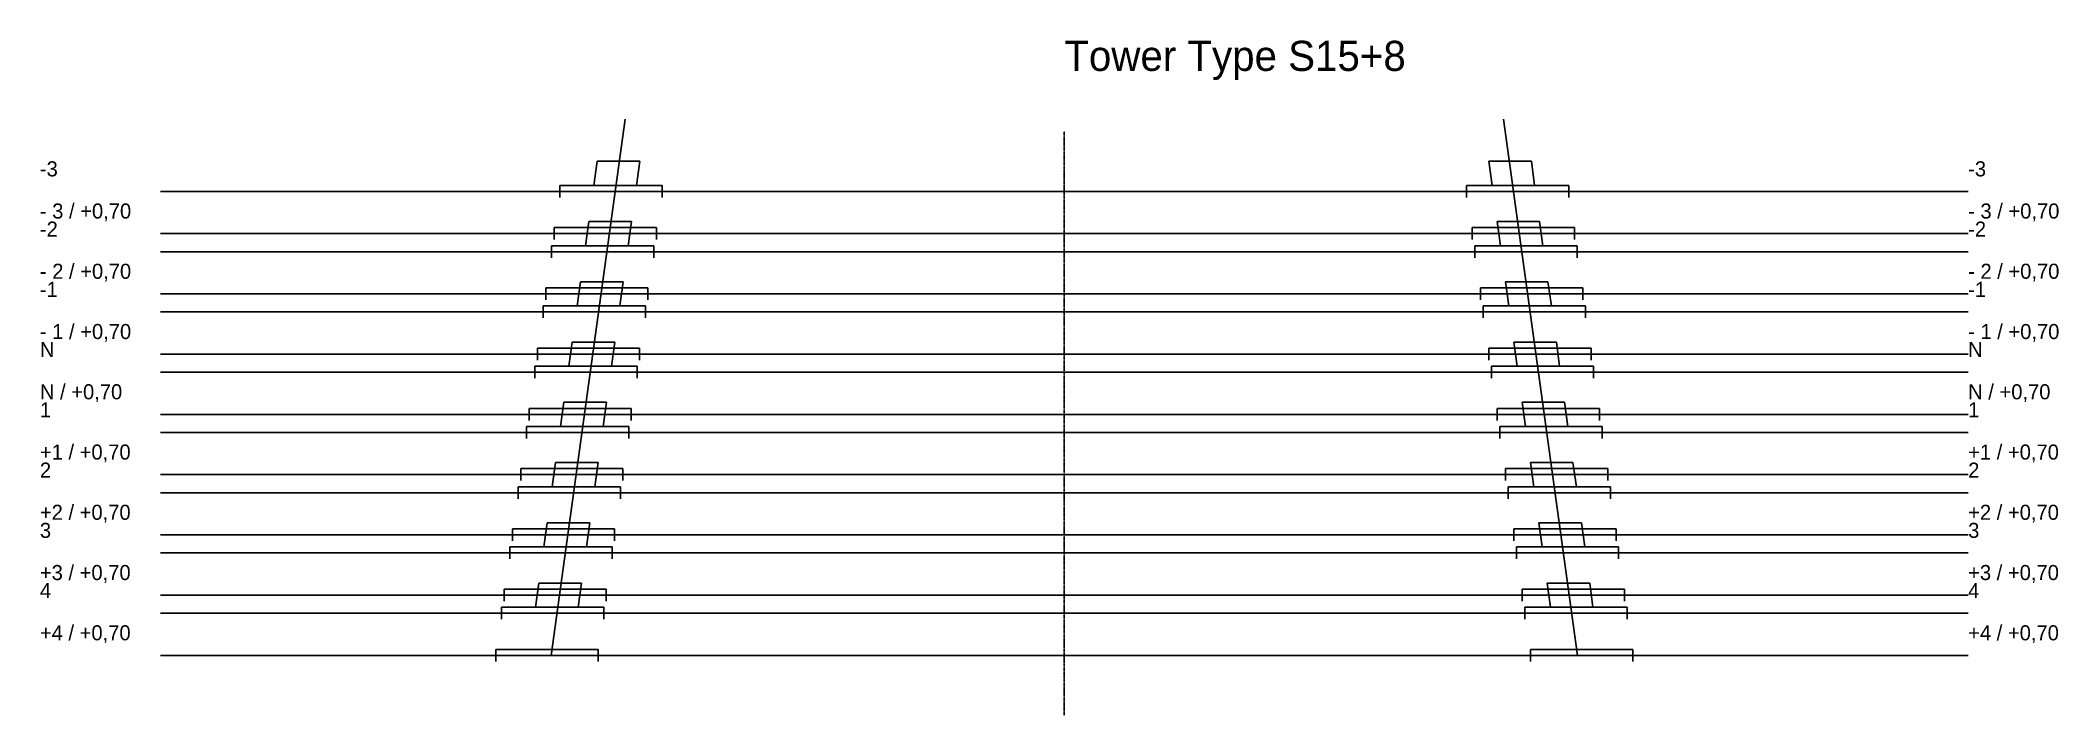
# Model space of a CAD drawing. Header units: metres. Extents: x -16992 to 16502, y -5700 to 5507.
import ezdxf

# ---------------------------------------------------------------- set-up
doc = ezdxf.new("R2010")
doc.units = ezdxf.units.M
doc.linetypes.add('CENTER', pattern=[5.08, 3.175, -0.635, 0.635, -0.635])
for name, color, linetype in [('ANGLED_LINES', 4, 'Continuous'), ('ANNOTATIONS', 2, 'Continuous'), ('BASE_VARIANTS', 7, 'Continuous'), ('CENTERLINE', 3, 'Continuous'), ('OFFSET_VARIANTS', 1, 'Continuous')]:
    doc.layers.add(name, color=color, linetype=linetype)

msp = doc.modelspace()

# ---------------------------------------------------------------- linework, layer by layer
at = {"layer": 'ANGLED_LINES'}
for p, q in [((-8518, -4700), (-7287, 4200)), ((8518, -4700), (7287, 4200))]:
    msp.add_line(p, q, dxfattribs=at)
at = {"layer": 'BASE_VARIANTS'}
for p, q in [((-7806, 3100), (-7751, 3500)), ((-7751, 3500), (-7045, 3500)), ((-7100, 3100), (-7045, 3500)), ((7100, 3100), (7045, 3500)), ((7045, 3500), (7751, 3500)), ((7806, 3100), (7751, 3500)), ((-8371, 2900), (-8371, 3100)), ((-8371, 3100), (-6674, 3100)), ((-6674, 2900), (-6674, 3100)), ((6674, 2900), (6674, 3100)), ((6674, 3100), (8371, 3100)), ((8371, 2900), (8371, 3100)), ((-15000, 3000), (15000, 3000)), ((-7944, 2100), (-7889, 2500)), ((-7889, 2500), (-7183, 2500)), ((-7238, 2100), (-7183, 2500)), ((7238, 2100), (7183, 2500)), ((7183, 2500), (7889, 2500)), ((7944, 2100), (7889, 2500)), ((-8509, 1900), (-8509, 2100)), ((-8509, 2100), (-6812, 2100)), ((-6812, 1900), (-6812, 2100)), ((6812, 1900), (6812, 2100)), ((6812, 2100), (8509, 2100)), ((8509, 1900), (8509, 2100)), ((-15000, 2000), (15000, 2000)), ((-8083, 1100), (-8027, 1500)), ((-8027, 1500), (-7321, 1500)), ((-7377, 1100), (-7321, 1500)), ((7377, 1100), (7321, 1500)), ((7321, 1500), (8027, 1500)), ((8083, 1100), (8027, 1500)), ((-8647, 900), (-8647, 1100)), ((-8647, 1100), (-6950, 1100)), ((-6950, 900), (-6950, 1100)), ((6950, 900), (6950, 1100)), ((6950, 1100), (8647, 1100)), ((8647, 900), (8647, 1100)), ((-15000, 1000), (15000, 1000)), ((-8221, 100), (-8166, 500)), ((-8166, 500), (-7460, 500)), ((-7515, 100), (-7460, 500)), ((7515, 100), (7460, 500)), ((7460, 500), (8166, 500)), ((8221, 100), (8166, 500)), ((-15000, 0), (15000, 0)), ((-8785, -100), (-8785, 100)), ((-8785, 100), (-7088, 100)), ((-7088, -100), (-7088, 100)), ((7088, -100), (7088, 100)), ((7088, 100), (8785, 100)), ((8785, -100), (8785, 100)), ((-8359, -900), (-8304, -500)), ((-8304, -500), (-7598, -500)), ((-7653, -900), (-7598, -500)), ((7653, -900), (7598, -500)), ((7598, -500), (8304, -500)), ((8359, -900), (8304, -500)), ((-15000, -1000), (15000, -1000)), ((-8924, -1100), (-8924, -900)), ((-8924, -900), (-7227, -900)), ((-7227, -1100), (-7227, -900)), ((7227, -1100), (7227, -900)), ((7227, -900), (8924, -900)), ((8924, -1100), (8924, -900)), ((-8498, -1900), (-8442, -1500)), ((-8442, -1500), (-7736, -1500)), ((-7792, -1900), (-7736, -1500)), ((7792, -1900), (7736, -1500)), ((7736, -1500), (8442, -1500)), ((8498, -1900), (8442, -1500)), ((-15000, -2000), (15000, -2000)), ((-9063, -2100), (-9063, -1900)), ((-9063, -1900), (-7366, -1900)), ((-7366, -2100), (-7366, -1900)), ((7366, -2100), (7366, -1900)), ((7366, -1900), (9063, -1900)), ((9063, -2100), (9063, -1900)), ((-8636, -2900), (-8581, -2500)), ((-8581, -2500), (-7875, -2500)), ((-7930, -2900), (-7875, -2500)), ((7930, -2900), (7875, -2500)), ((7875, -2500), (8581, -2500)), ((8636, -2900), (8581, -2500)), ((-15000, -3000), (15000, -3000)), ((-9200, -3100), (-9200, -2900)), ((-9200, -2900), (-7503, -2900)), ((-7503, -3100), (-7503, -2900)), ((7503, -3100), (7503, -2900)), ((7503, -2900), (9200, -2900)), ((9200, -3100), (9200, -2900)), ((-8774, -3900), (-8719, -3500)), ((-8719, -3500), (-8013, -3500)), ((-8068, -3900), (-8013, -3500)), ((8068, -3900), (8013, -3500)), ((8013, -3500), (8719, -3500)), ((8774, -3900), (8719, -3500)), ((-15000, -4000), (15000, -4000)), ((-9339, -4100), (-9339, -3900)), ((-9339, -3900), (-7642, -3900)), ((-7642, -4100), (-7642, -3900)), ((7642, -4100), (7642, -3900)), ((7642, -3900), (9339, -3900)), ((9339, -4100), (9339, -3900))]:
    msp.add_line(p, q, dxfattribs=at)
at = {"layer": 'CENTERLINE', "linetype": 'CENTER'}
msp.add_line((0, -5700), (0, 4000), dxfattribs=at)
at = {"layer": 'OFFSET_VARIANTS'}
for p, q in [((-8467, 2200), (-8467, 2400)), ((-8467, 2400), (-6770, 2400)), ((-6770, 2200), (-6770, 2400)), ((6770, 2200), (6770, 2400)), ((6770, 2400), (8467, 2400)), ((8467, 2200), (8467, 2400)), ((-15000, 2300), (15000, 2300)), ((-8606, 1200), (-8606, 1400)), ((-8606, 1400), (-6909, 1400)), ((-6909, 1200), (-6909, 1400)), ((6909, 1200), (6909, 1400)), ((6909, 1400), (8606, 1400)), ((8606, 1200), (8606, 1400)), ((-15000, 1300), (15000, 1300)), ((-8744, 200), (-8744, 400)), ((-8744, 400), (-7047, 400)), ((-7047, 200), (-7047, 400)), ((7047, 200), (7047, 400)), ((7047, 400), (8744, 400)), ((8744, 200), (8744, 400)), ((-15000, 300), (15000, 300)), ((-8882, -800), (-8882, -600)), ((-8882, -600), (-7185, -600)), ((-7185, -800), (-7185, -600)), ((7185, -800), (7185, -600)), ((7185, -600), (8882, -600)), ((8882, -800), (8882, -600)), ((-15000, -700), (15000, -700)), ((-9021, -1800), (-9021, -1600)), ((-9021, -1600), (-7324, -1600)), ((-7324, -1800), (-7324, -1600)), ((7324, -1800), (7324, -1600)), ((7324, -1600), (9021, -1600)), ((9021, -1800), (9021, -1600)), ((-15000, -1700), (15000, -1700)), ((-9159, -2800), (-9159, -2600)), ((-9159, -2600), (-7462, -2600)), ((-7462, -2800), (-7462, -2600)), ((7462, -2800), (7462, -2600)), ((7462, -2600), (9159, -2600)), ((9159, -2800), (9159, -2600)), ((-15000, -2700), (15000, -2700)), ((-9297, -3800), (-9297, -3600)), ((-9297, -3600), (-7600, -3600)), ((-7600, -3800), (-7600, -3600)), ((7600, -3800), (7600, -3600)), ((7600, -3600), (9297, -3600)), ((9297, -3800), (9297, -3600)), ((-15000, -3700), (15000, -3700)), ((-9436, -4800), (-9436, -4600)), ((-9436, -4600), (-7738, -4600)), ((-7738, -4800), (-7738, -4600)), ((7738, -4800), (7738, -4600)), ((7738, -4600), (9436, -4600)), ((9436, -4800), (9436, -4600)), ((-15000, -4700), (15000, -4700))]:
    msp.add_line(p, q, dxfattribs=at)

# ---------------------------------------------------------------- texts
at = {"layer": 'ANNOTATIONS'}
for s, height, p in [('Tower Type S15+8', 500, (0, 5000)), ('-3', 250, (-17000, 3250)), ('-3', 250, (15000, 3250)), ('- 3 / +0,70', 250, (-17000, 2550)), ('- 3 / +0,70', 250, (15000, 2550)), ('-2', 250, (-17000, 2250)), ('-2', 250, (15000, 2250)), ('- 2 / +0,70', 250, (-17000, 1550)), ('- 2 / +0,70', 250, (15000, 1550)), ('-1', 250, (-17000, 1250)), ('-1', 250, (15000, 1250)), ('- 1 / +0,70', 250, (-17000, 550)), ('- 1 / +0,70', 250, (15000, 550)), ('N', 250, (-17000, 250)), ('N', 250, (15000, 250)), ('N / +0,70', 250, (-17000, -450)), ('N / +0,70', 250, (15000, -450)), ('1', 250, (-17000, -750)), ('1', 250, (15000, -750)), ('+1 / +0,70', 250, (-17000, -1450)), ('+1 / +0,70', 250, (15000, -1450)), ('2', 250, (-17000, -1750)), ('2', 250, (15000, -1750)), ('+2 / +0,70', 250, (-17000, -2450)), ('+2 / +0,70', 250, (15000, -2450)), ('3', 250, (-17000, -2750)), ('3', 250, (15000, -2750)), ('+3 / +0,70', 250, (-17000, -3450)), ('+3 / +0,70', 250, (15000, -3450)), ('4', 250, (-17000, -3750)), ('4', 250, (15000, -3750)), ('+4 / +0,70', 250, (-17000, -4450)), ('+4 / +0,70', 250, (15000, -4450))]:
    msp.add_text(s, height=height, dxfattribs=at).set_placement(p)

doc.saveas('drawing.dxf')
